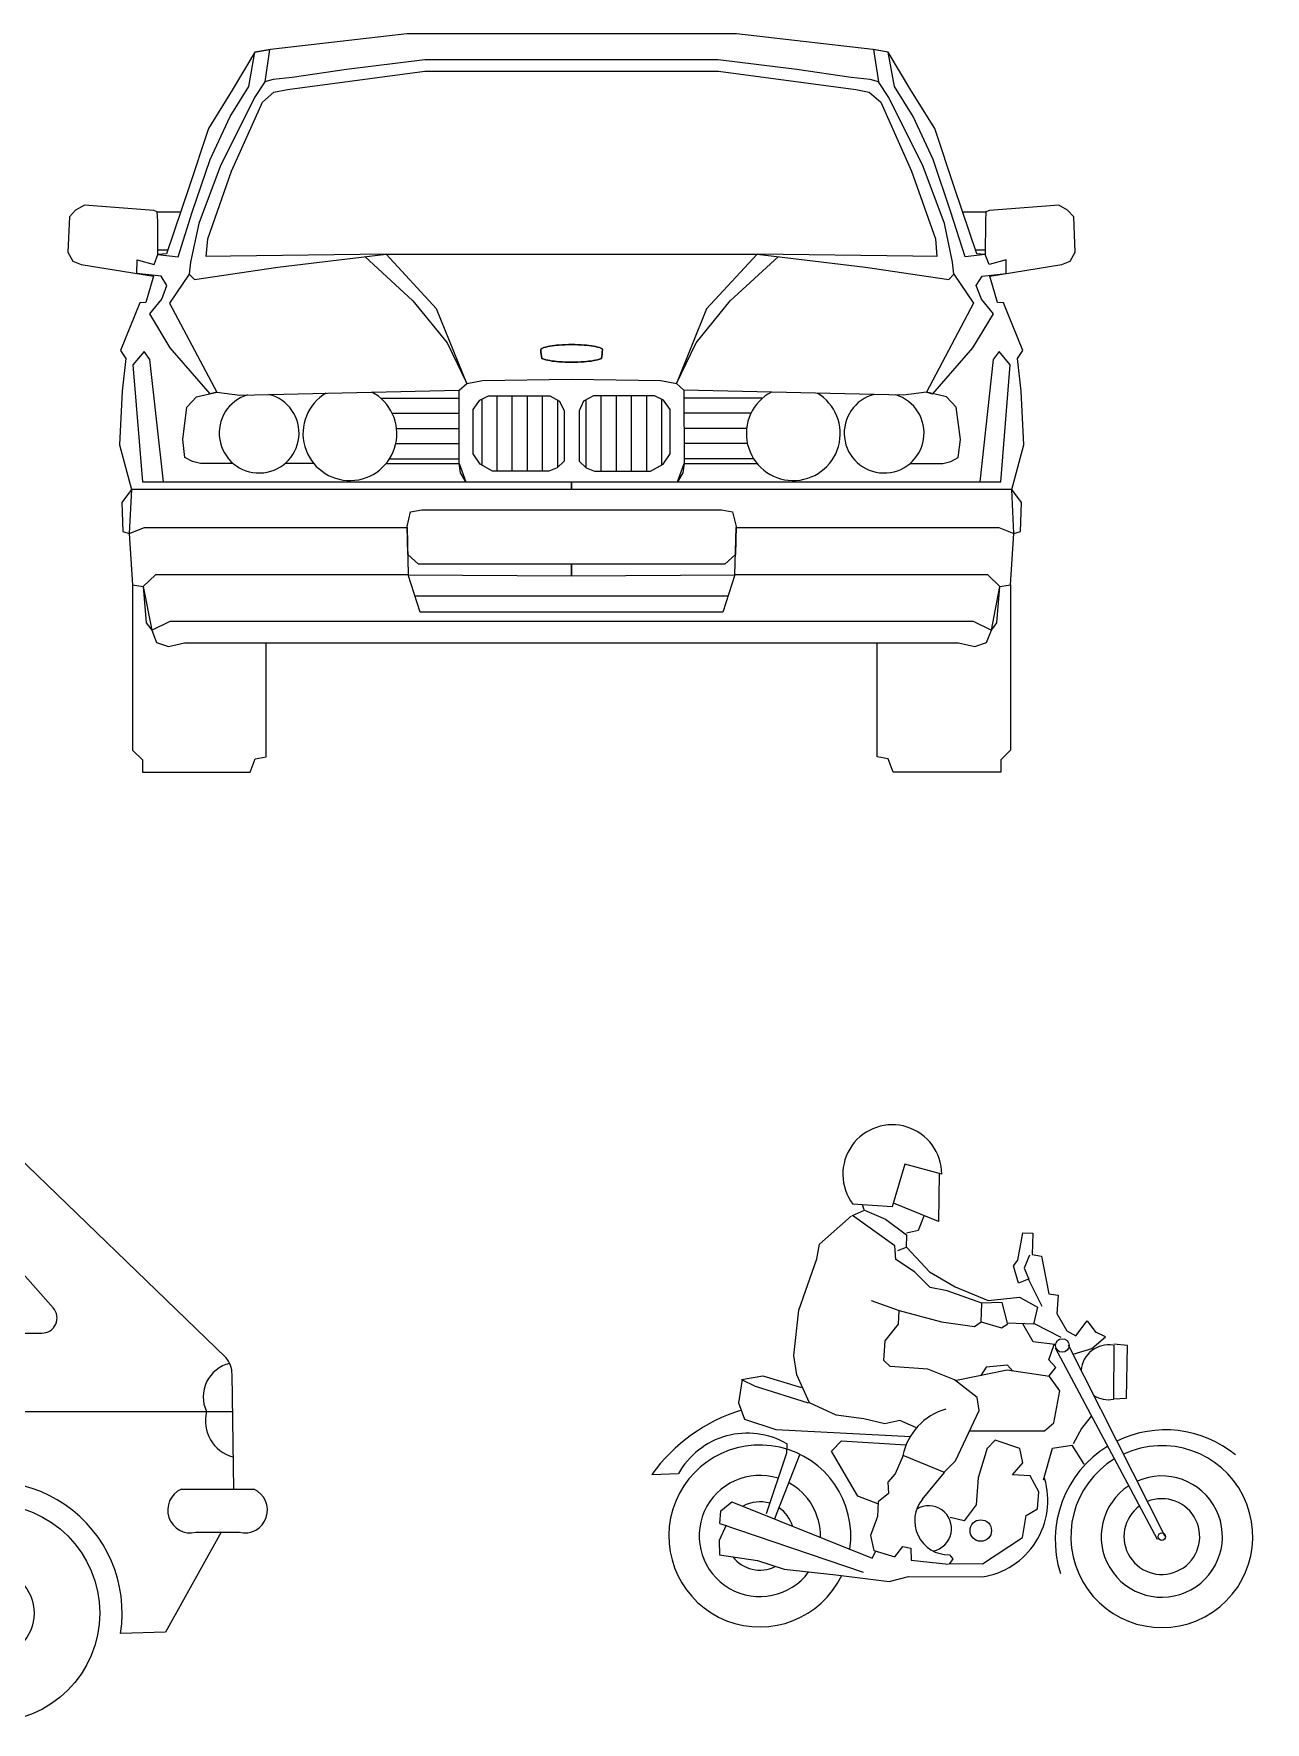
# Model space of a CAD drawing. Header units: millimetres. Extents: x 828494 to 5219521, y -272453 to 431064.
# Drawn here: x 2691219 to 2693656, y 209110 to 212452 of the extents above; entities that cross this region are included whole.
import ezdxf

# ---------------------------------------------------------------- set-up
doc = ezdxf.new("R2010")
doc.units = ezdxf.units.MM
doc.header["$LTSCALE"] = 5
doc.header["$MEASUREMENT"] = 0
doc.layers.add('Bike-Mobius', color=242, linetype='Continuous', lineweight=13)
doc.layers.add('Car-Mobius', color=22, linetype='Continuous', lineweight=5)

# ---------------------------------------------------------------- blocks, each defined once
blk = doc.blocks.new('CAR-4')
at = {"linetype": 'Continuous'}
for p, q in [((719, 1176.4), (309.3, 769)), ((719, 1176.4), (1799.4, 1176.4)), ((419.2, 791.4), (741.9, 1138.8)), ((506.9, 820.5), (802.7, 1138.8)), ((802.7, 1138.8), (1642.9, 1138.8)), ((1336.6, 1138.8), (1266, 771.4)), ((1378, 1138.8), (1307.5, 771.4)), ((1834.1, 1162.3), (2290, 721.7)), ((1948.6, 820), (1680.3, 1122)), ((-407.5, 667.1), (401.4, 782.1)), ((528.9, 770), (1926.2, 770)), ((2305.8, 461.2), (2302.6, 688.5)), ((-467.9, 614.8), (-407.5, 667.1)), ((-467.9, 614.8), (2303.7, 614.8)), ((415, 614.8), (418.4, 258.7)), ((1320.7, 614.8), (1324.6, 209.5)), ((2202.2, 461.2), (2345.5, 461.2)), ((-357.5, 378.6), (-357.5, 348.7)), ((2280.8, 375.9), (2170.5, 178)), ((2230.8, 375.9), (2317.2, 375.9)), ((418.4, 258.7), (1324.1, 258.7)), ((-379.5, 191.5), (-309.1, 191.5)), ((259.6, 198), (1565.2, 198)), ((2170.5, 178), (2081.9, 175.9))]:
    blk.add_line(p, q, dxfattribs=at)
for p, q in [((-387.5, 408.6), (-506.1, 408.6)), ((-387.5, 318.7), (-499.8, 318.7))]:
    blk.add_line(p, q)
for centre, radius in [((0, 215.9), 215.9), ((1824.8, 215.9), 215.9), ((0, 215.9), 86.1), ((1824.8, 215.9), 86.1)]:
    blk.add_circle(centre, radius, dxfattribs=at)
for centre, radius, start, end in [((701.5, 1135.8), 40.6, 4.2329, 63.3771), ((1799.4, 1126.4), 50, 45.9766, 90), ((1642.9, 1088.8), 50, 41.6165, 90), ((528.9, 800), 30, 137.1075, 270), ((1926.2, 800), 30, 270, 41.6165), ((397.2, 811.8), 30, 278.0884, 317.1075), ((493.9, 1080.1), 312, 252.7512, 276.4387), ((304.3, 690), 133.8, 325.8138, 42.7851), ((1216.4, 676.6), 121.3, 329.3408, 50.3519), ((2313.6, 643.8), 68.2, 103.4317, 205.1293), ((2252.6, 688.5), 50, 0, 41.6165), ((-10.8, 464.8), 481.1, 161.8356, 186.7025), ((2323.6, 596.4), 74, 165.6448, 254.9549), ((0, 215.9), 260.2, 356.0537, 175.2743), ((1824.8, 215.9), 260.2, 351.162, 183.9463), ((2220.4, 419.8), 45.2, 113.7807, 283.311), ((2327.3, 419.8), 45.2, 256.689, 66.2193), ((-506.1, 378.6), 30, 90, 167.8017), ((-387.5, 378.6), 30, 360, 90), ((-478.8, 372.7), 57.9, 167.8017, 248.7757), ((-387.5, 348.7), 30, 270, 0), ((-10.8, 464.8), 481.1, 197.6742, 211.2), ((-309.1, 241.5), 50, 270, 355.2743), ((-379.5, 241.5), 50, 211.2, 270)]:
    blk.add_arc(centre, radius, start, end, dxfattribs=at)
blk = doc.blocks.new('motr  bke')
for p, q in [((629.4108, 503.6522), (629.3905, 503.5836)), ((629.4698, 503.6363), (629.4108, 503.6522)), ((629.466, 503.6369), (629.4645, 503.56)), ((629.3905, 503.5836), (629.3273, 503.5882)), ((629.3453, 503.5787), (629.3429, 503.5871)), ((629.4645, 503.56), (629.3923, 503.5897)), ((629.2737, 503.5237), (629.3249, 503.5694)), ((629.3269, 503.5695), (629.3458, 503.5781)), ((629.3948, 503.521), (629.3269, 503.5695)), ((629.3458, 503.5781), (629.3795, 503.5639)), ((629.3795, 503.5639), (629.4134, 503.5387)), ((629.4324, 503.5462), (629.4417, 503.5694)), ((629.4134, 503.5387), (629.413, 503.5185)), ((629.4133, 503.5417), (629.4324, 503.5462)), ((629.592, 503.4983), (629.5998, 503.5419)), ((629.5998, 503.5419), (629.6159, 503.5413)), ((629.6159, 503.5413), (629.6149, 503.507)), ((629.2404, 503.4179), (629.2694, 503.5003)), ((629.2694, 503.5003), (629.2737, 503.5237)), ((629.3964, 503.4989), (629.3948, 503.521)), ((629.4262, 503.4795), (629.3964, 503.4989)), ((629.413, 503.5185), (629.399, 503.5131)), ((629.414, 503.5185), (629.4504, 503.4792)), ((629.5852, 503.489), (629.592, 503.4983)), ((629.6109, 503.5059), (629.6024, 503.4855)), ((629.6149, 503.507), (629.6301, 503.5044)), ((629.6301, 503.5044), (629.6418, 503.4443)), ((629.4511, 503.454), (629.4262, 503.4795)), ((629.4504, 503.4792), (629.4914, 503.4552)), ((629.593, 503.461), (629.5852, 503.489)), ((629.6024, 503.4855), (629.6099, 503.4676)), ((629.4784, 503.4488), (629.4511, 503.454)), ((629.5344, 503.4292), (629.4784, 503.4488)), ((629.4914, 503.4552), (629.5444, 503.4335)), ((629.6089, 503.4675), (629.593, 503.461)), ((629.6313, 503.4238), (629.6089, 503.4675)), ((629.6418, 503.4443), (629.657, 503.4417)), ((629.2324, 503.3451), (629.2404, 503.4179)), ((629.3569, 503.4333), (629.4017, 503.4174)), ((629.4003, 503.3952), (629.4017, 503.4174)), ((629.4017, 503.4174), (629.4697, 503.3991)), ((629.5333, 503.3989), (629.5344, 503.4292)), ((629.5667, 503.4301), (629.5334, 503.4291)), ((629.5444, 503.4335), (629.5946, 503.4389)), ((629.5756, 503.3971), (629.5667, 503.4301)), ((629.5946, 503.4389), (629.6233, 503.4226)), ((629.6233, 503.4226), (629.617, 503.3952)), ((629.657, 503.4417), (629.6548, 503.4124)), ((629.3789, 503.3684), (629.4003, 503.3952)), ((629.4697, 503.3991), (629.5224, 503.3915)), ((629.5224, 503.3915), (629.5333, 503.3989)), ((629.5333, 503.3989), (629.5658, 503.3897)), ((629.5658, 503.3897), (629.5757, 503.396)), ((629.617, 503.3952), (629.5756, 503.3971)), ((629.6168, 503.367), (629.5999, 503.3957)), ((629.618, 503.3962), (629.6609, 503.3743)), ((629.6548, 503.4124), (629.6707, 503.3846)), ((629.6851, 503.3769), (629.7035, 503.4006)), ((629.7035, 503.4006), (629.7172, 503.3819)), ((629.3767, 503.337), (629.3789, 503.3684)), ((629.6512, 503.3629), (629.6168, 503.367)), ((629.6418, 503.3384), (629.6502, 503.3629)), ((629.6707, 503.3846), (629.6851, 503.3769)), ((629.7108, 503.3565), (629.7325, 503.3752)), ((629.7325, 503.3752), (629.7161, 503.3829)), ((629.7682, 503.3611), (629.7459, 503.3635)), ((629.2373, 503.314), (629.2324, 503.3451)), ((629.3871, 503.3273), (629.3767, 503.337)), ((629.6532, 503.3257), (629.6418, 503.3384)), ((629.8162, 503.05), (629.6524, 503.3569)), ((629.8282, 503.0544), (629.6734, 503.3615)), ((629.6807, 503.347), (629.7108, 503.3565)), ((629.746, 503.3615), (629.7453, 503.2758)), ((629.7665, 503.2764), (629.7682, 503.3611)), ((629.1488, 503.3065), (629.1829, 503.3125)), ((629.1829, 503.3125), (629.2449, 503.294)), ((629.2577, 503.2692), (629.2373, 503.314)), ((629.4477, 503.3229), (629.3871, 503.3273)), ((629.4905, 503.306), (629.4477, 503.3229)), ((629.5747, 503.3214), (629.4936, 503.305)), ((629.5413, 503.3265), (629.5326, 503.3132)), ((629.5755, 503.3295), (629.5413, 503.3265)), ((629.6426, 503.3112), (629.5747, 503.3214)), ((629.5839, 503.3197), (629.5755, 503.3295)), ((629.6425, 503.3123), (629.6532, 503.3257)), ((629.6593, 503.2885), (629.6426, 503.3112)), ((629.1498, 503.3065), (629.1438, 503.269)), ((629.1488, 503.3065), (629.1703, 503.296)), ((629.1703, 503.296), (629.2557, 503.2691)), ((629.5266, 503.2778), (629.4905, 503.306)), ((629.6497, 503.2369), (629.6593, 503.2885)), ((629.1438, 503.269), (629.1536, 503.2431)), ((629.3006, 503.2492), (629.2577, 503.2692)), ((629.4921, 503.176), (629.5302, 503.2567)), ((629.5302, 503.2567), (629.5266, 503.2778)), ((629.7453, 503.2758), (629.7665, 503.2764)), ((629.1536, 503.2431), (629.2035, 503.2264)), ((629.3451, 503.2434), (629.3006, 503.2492)), ((629.3786, 503.2353), (629.3451, 503.2434)), ((629.4026, 503.241), (629.3786, 503.2353)), ((629.4281, 503.2296), (629.4026, 503.241)), ((629.6349, 503.2243), (629.6497, 503.2369)), ((629.6943, 503.228), (629.6809, 503.2035)), ((629.7099, 503.2476), (629.6943, 503.228)), ((629.2035, 503.2264), (629.4205, 503.2153)), ((629.2212, 503.2037), (629.2206, 503.1885)), ((629.2931, 503.1916), (629.3088, 503.2081)), ((629.3088, 503.2081), (629.4125, 503.2016)), ((629.5148, 503.224), (629.6349, 503.2243)), ((629.5557, 503.209), (629.542, 503.1955)), ((629.5954, 503.196), (629.5557, 503.209)), ((629.6478, 503.1965), (629.6789, 503.2014)), ((629.6789, 503.2014), (629.6979, 503.1707)), ((629.2206, 503.1885), (629.1881, 503.0909)), ((629.242, 503.1867), (629.2014, 503.0832)), ((629.3355, 503.1192), (629.2931, 503.1916)), ((629.4082, 503.1847), (629.3949, 503.1551)), ((629.4745, 503.1574), (629.4082, 503.1847)), ((629.4735, 503.1573), (629.4921, 503.176)), ((629.543, 503.1966), (629.5282, 503.1488)), ((629.5835, 503.1534), (629.6001, 503.173)), ((629.6001, 503.173), (629.5954, 503.196)), ((629.6331, 503.1457), (629.6478, 503.1965)), ((629.0048, 503.1543), (629.0474, 503.1555)), ((629.3949, 503.1551), (629.3832, 503.1417)), ((629.4384, 503.114), (629.4745, 503.1574)), ((629.4735, 503.1563), (629.4735, 503.1573)), ((629.5282, 503.1488), (629.5254, 503.1054)), ((629.6117, 503.1521), (629.5835, 503.1534)), ((629.6256, 503.1263), (629.6117, 503.1521)), ((629.3671, 503.107), (629.3355, 503.1192)), ((629.3847, 503.1236), (629.368, 503.11)), ((629.3832, 503.1417), (629.3847, 503.1236)), ((629.6233, 503.099), (629.6256, 503.1263)), ((629.1139, 503.0757), (629.1154, 503.0959)), ((629.1154, 503.0959), (629.1331, 503.1105)), ((629.1331, 503.1105), (629.3584, 503.02)), ((629.368, 503.11), (629.3666, 503.0868)), ((629.5254, 503.1054), (629.5059, 503.0796)), ((629.6055, 503.0885), (629.6233, 503.099)), ((629.1241, 503.0729), (629.1127, 503.0484)), ((629.1139, 503.0757), (629.3439, 502.9975)), ((629.3666, 503.0868), (629.3554, 503.0562)), ((629.5059, 503.0796), (629.4836, 503.085)), ((629.5994, 503.053), (629.6055, 503.0885)), ((629.1127, 503.0484), (629.1133, 503.0253)), ((629.3554, 503.0562), (629.3611, 503.0322)), ((629.3946, 503.0221), (629.4073, 503.0386)), ((629.4073, 503.0386), (629.4205, 503.0359)), ((629.5351, 503.0109), (629.5994, 503.053)), ((629.1133, 503.0253), (629.1741, 503.0159)), ((629.1741, 503.0159), (629.2168, 503.002)), ((629.3584, 503.02), (629.3642, 503.0313)), ((629.3611, 503.0322), (629.3946, 503.0221)), ((629.4205, 503.0359), (629.421, 503.0168)), ((629.421, 503.0168), (629.4807, 503.0104)), ((629.4816, 503.0114), (629.5351, 503.0109)), ((629.4875, 503.0186), (629.4817, 503.0104)), ((629.4825, 503.0254), (629.4875, 503.0186)), ((629.2168, 503.002), (629.2997, 502.9932)), ((629.2997, 502.9932), (629.3857, 502.9825)), ((629.3857, 502.9825), (629.4167, 502.9904)), ((629.4167, 502.9904), (629.5347, 502.9897))]:
    blk.add_line(p, q)
for centre, radius in [((629.6633, 503.3612), 0.0109), ((629.5326, 503.0642), 0.0172), ((629.8231, 503.0545), 0.00608)]:
    blk.add_circle(centre, radius)
for centre, radius, start, end in [((629.3905, 503.6361), 0.0793, 0.1458, 217.1694), ((629.7375, 503.3181), 0.044, 80.2634, 175.7926), ((629.7375, 503.3181), 0.044, 237.6977, 280.2853), ((629.2284, 502.9944), 0.2748, 106.9515, 144.424), ((629.5044, 503.1637), 0.0994, 106.1883, 167.8261), ((629.1779, 503.0555), 0.146, 351.7378, 334.2247), ((629.158, 503.0939), 0.1266, 60.0544, 150.8883), ((629.8289, 503.0489), 0.1769, 121.5615, 197.624), ((629.8231, 503.0545), 0.146, 121.3099, 114.9817), ((629.8289, 503.0489), 0.1769, 50.542, 116.1591), ((629.1779, 503.0555), 0.0973, 72.4436, 323.6468), ((629.5164, 503.1122), 0.1238, 278.4553, 16.6935), ((629.8231, 503.0545), 0.0973, 122.9193, 114.0995), ((629.1779, 503.0555), 0.0973, 358.7972, 61.6262), ((629.1779, 503.0555), 0.0548, 73.1188, 119.2584), ((629.1779, 503.0555), 0.0548, 16.9955, 56.1314), ((629.481, 503.0798), 0.0545, 139.7525, 271.5377), ((629.4489, 503.0673), 0.0367, 281.4876, 121.3542), ((629.8231, 503.0545), 0.0608, 125.8267, 112.5098), ((629.1779, 503.0555), 0.0548, 217.7267, 296.7775)]:
    blk.add_arc(centre, radius, start, end)

msp = doc.modelspace()

# ---------------------------------------------------------------- linework, layer by layer
at = {"layer": 'Car-Mobius'}
for p, q in [((2691483.8, 212023.7), (2691464.5, 212023.7)), ((2693101.9, 212023.7), (2693082.6, 212023.7)), ((2691905.1, 211730.8), (2692060.9, 211730.8)), ((2692105.2, 211728.5), (2692105.2, 211598)), ((2692135.2, 211734.9), (2692135.2, 211585.8)), ((2692165.2, 211734.9), (2692165.2, 211585.8)), ((2692195.2, 211734.9), (2692195.2, 211585.8)), ((2692225.2, 211734.9), (2692225.2, 211585.8)), ((2692255.2, 211726.9), (2692255.2, 211593.4)), ((2692311.2, 211726.9), (2692311.2, 211593.4)), ((2692341.2, 211734.9), (2692341.2, 211585.8)), ((2692371.2, 211734.9), (2692371.2, 211585.8)), ((2692401.2, 211734.9), (2692401.2, 211585.8)), ((2692431.2, 211734.9), (2692431.2, 211585.8)), ((2692461.2, 211728.5), (2692461.2, 211598)), ((2692661.3, 211730.8), (2692505.5, 211730.8)), ((2691928.1, 211700.8), (2692060.9, 211700.8)), ((2691936.8, 211670.8), (2692060.8, 211670.8)), ((2692638.2, 211700.8), (2692505.5, 211700.8)), ((2692629.6, 211670.8), (2692505.6, 211670.8)), ((2691935.3, 211640.8), (2692060.8, 211640.8)), ((2692631.1, 211640.8), (2692505.6, 211640.8)), ((2691923, 211610.8), (2692060.7, 211610.8)), ((2692643.4, 211610.8), (2692505.6, 211610.8)), ((2691973.5, 211339.1), (2692592.9, 211339.1))]:
    msp.add_line(p, q, dxfattribs=at)
for points in [[(2692283.2, 211246.3), (2693049, 211246.3), (2693081.1, 211239), (2693104.5, 211247.1), (2693114.2, 211271.2), (2693124.9, 211285.9), (2693130.7, 211358.2), (2693152, 211361.5), (2693158.5, 211462.9), (2693171.5, 211466.8), (2693173.6, 211524.3), (2693154.1, 211549.6), (2693178.2, 211638.2), (2693172.6, 211744.2), (2693165.4, 211809.2), (2693176.1, 211824.8), (2693137.6, 211919.5), (2693125.9, 211920), (2693110.7, 211972.3), (2693253.5, 211995.4), (2693270, 212002), (2693280, 212019.7), (2693276.8, 212089.7), (2693264.6, 212102.5), (2693247.1, 212112.5), (2693110.1, 212102), (2693103.2, 212099.1), (2693102.3, 212081), (2693101.8, 212015), (2693085.2, 212016), (2693041, 212146.6), (2693001.9, 212264.3), (2692954.7, 212340), (2692909.8, 212415.1), (2692879.1, 212420.6), (2692609.3, 212451.7), (2692283.2, 212451.7), (2691957.1, 212451.7), (2691687.2, 212420.6), (2691656.6, 212415.1), (2691611.6, 212340), (2691564.5, 212264.3), (2691525.4, 212146.6), (2691481.2, 212016), (2691464.5, 212015), (2691464.1, 212081), (2691463.1, 212099.1), (2691456.3, 212102), (2691319.2, 212112.5), (2691301.7, 212102.5), (2691289.5, 212089.7), (2691286.3, 212019.7), (2691296.4, 212002), (2691312.8, 211995.4), (2691455.7, 211972.3), (2691440.5, 211920), (2691428.8, 211919.5), (2691390.3, 211824.8), (2691401, 211809.2), (2691393.7, 211744.2), (2691388.2, 211638.2), (2691412.3, 211549.6), (2691392.8, 211524.3), (2691394.9, 211466.8), (2691407.8, 211462.9), (2691414.3, 211361.5), (2691435.6, 211358.2), (2691441.5, 211285.9), (2691452.2, 211271.2), (2691461.9, 211247.1), (2691485.3, 211239), (2691517.4, 211246.3)], [(2692283.2, 212400.3), (2691993, 212400.3), (2691837.4, 212380.7), (2691730.2, 212365.4), (2691692.6, 212361.4), (2691675.9, 212356.3), (2691655.7, 212325.7), (2691587.5, 212188.8), (2691545.2, 212076.2), (2691529.3, 211999.5), (2691526.5, 211976), (2691536.8, 211965.2), (2691701.8, 211989.5), (2691916.1, 212015.8), (2692283.2, 212015.8), (2692650.3, 212015.8), (2692864.5, 211989.5), (2693029.6, 211965.2), (2693039.8, 211976), (2693037.1, 211999.5), (2693021.2, 212076.2), (2692978.9, 212188.8), (2692910.7, 212325.7), (2692890.5, 212356.3), (2692873.7, 212361.4), (2692836.2, 212365.4), (2692729, 212380.7), (2692573.4, 212400.3)], [(2692214, 211734.9), (2692240, 211734.9), (2692259.4, 211724.7), (2692268.2, 211705.2), (2692268.2, 211605.9), (2692254.3, 211592.6), (2692237.8, 211585.8), (2692126.9, 211585.8), (2692102.3, 211599.7), (2692088.5, 211620.7), (2692088.5, 211708.2), (2692101.4, 211726.7), (2692119, 211734.9)], [(2692352.4, 211734.9), (2692326.4, 211734.9), (2692306.9, 211724.7), (2692298.2, 211705.2), (2692298.2, 211605.9), (2692312.1, 211592.6), (2692328.6, 211585.8), (2692439.5, 211585.8), (2692464.1, 211599.7), (2692477.9, 211620.7), (2692477.9, 211708.2), (2692464.9, 211726.7), (2692447.3, 211734.9)], [(2692283.2, 211289.2), (2693077.7, 211289.2), (2693114.2, 211271.2), (2693130.7, 211358.2), (2693106.6, 211381.1), (2692606.5, 211381.1), (2692582.6, 211307.3), (2692283.2, 211307.3), (2691983.8, 211307.3), (2691959.9, 211381.1), (2691459.8, 211381.1), (2691435.6, 211358.2), (2691452.2, 211271.2), (2691488.6, 211289.2)]]:
    msp.add_lwpolyline(points, close=True, dxfattribs=at)
for points in [[(2691568.1, 211739.2), (2691488.9, 211830.5), (2691448.2, 211897.6), (2691472, 211926.7), (2691482.4, 211953.6), (2691470.9, 211971.9), (2691423, 211977.6), (2691423.2, 212004.2), (2691457.1, 211995), (2691464.5, 212015), (2691504.6, 212010.4), (2691532.5, 212098.7), (2691567.9, 212203.2), (2691607.5, 212288.2), (2691644.3, 212347.4), (2691656.6, 212415.1), (2691685.5, 212420.3), (2691675.9, 212356.3)], [(2692998.2, 211739.2), (2693077.5, 211830.5), (2693118.2, 211897.6), (2693094.4, 211926.7), (2693084, 211953.6), (2693095.4, 211971.9), (2693143.3, 211977.6), (2693143.1, 212004.2), (2693109.3, 211995), (2693101.8, 212015), (2693061.7, 212010.4), (2693033.9, 212098.7), (2692998.5, 212203.2), (2692958.8, 212288.2), (2692922, 212347.4), (2692909.8, 212415.1), (2692880.9, 212420.3), (2692890.5, 212356.3)], [(2691873.7, 212010.6), (2691969.2, 211923.5), (2692037, 211839.9), (2692075.9, 211759.3), (2692015.9, 211907.1), (2691916.1, 212015.8), (2691607.9, 212011.3), (2691560.1, 212011.2), (2691563, 212045.8), (2691610.3, 212179.9), (2691671.3, 212316.2), (2691694.2, 212336.4), (2691720.7, 212341.3), (2691992.6, 212377.6), (2692283.2, 212377.6), (2692573.7, 212377.6), (2692845.7, 212341.3), (2692872.2, 212336.4), (2692895.1, 212316.2), (2692956.1, 212179.9), (2693003.4, 212045.8), (2693006.2, 212011.2), (2692958.5, 212011.3), (2692650.3, 212015.8), (2692550.4, 211907.1), (2692490.5, 211759.3), (2692529.4, 211839.9), (2692597.2, 211923.5), (2692692.7, 212010.6)], [(2691509.2, 212098.7), (2691463.2, 212098.7)], [(2693103.2, 212098.7), (2693057.2, 212098.7)], [(2691526.5, 211976), (2691487.6, 211918.8), (2691580.9, 211742.2), (2691568.1, 211739.2)], [(2693039.8, 211976), (2693078.8, 211918.8), (2692985.5, 211742.2), (2692998.2, 211739.2)], [(2691475.3, 211565.1), (2691448.7, 211807.4), (2691437.4, 211823), (2691415.1, 211796.4), (2691434, 211565.1), (2692283.2, 211565.1), (2692283.2, 211549.6), (2691412.3, 211549.6), (2691407.8, 211462.9), (2691437.9, 211474.4), (2691957.7, 211474.4), (2691959.9, 211381.1), (2692283.2, 211379.1), (2692283.2, 211402.3), (2691979.9, 211402.3), (2691959, 211420.9), (2691957.6, 211476.4), (2691964.5, 211505.4), (2691986.9, 211509.8), (2692283.2, 211509.8), (2692579.5, 211509.8), (2692601.8, 211505.4), (2692608.7, 211476.4), (2692607.4, 211420.9), (2692586.5, 211402.3), (2692283.2, 211402.3), (2692283.2, 211379.1), (2692606.5, 211381.1), (2692608.7, 211474.4), (2693128.5, 211474.4), (2693158.5, 211462.9), (2693154.1, 211549.6), (2692283.2, 211549.6), (2692283.2, 211565.1), (2693132.3, 211565.1), (2693151.3, 211796.4), (2693129, 211823), (2693117.7, 211807.4), (2693091.1, 211565.1)], [(2691613.6, 211601.4), (2691548.8, 211601.4), (2691533, 211605.3), (2691517.9, 211613.4), (2691513.9, 211648.8), (2691521.9, 211712.6), (2691541, 211732.9), (2691580.9, 211742.2), (2691626.5, 211736.8), (2692060.9, 211746.4)], [(2691916.1, 211601.4), (2692060.7, 211601.4), (2692073.7, 211565.1), (2692063, 211582.7), (2692060.7, 211601.4), (2692060.9, 211746.4), (2692075.9, 211759.3), (2692106.6, 211765.4), (2692283.2, 211768.2), (2692459.8, 211765.4), (2692490.5, 211759.3), (2692505.5, 211746.4), (2692505.6, 211601.4), (2692503.4, 211582.7), (2692492.7, 211565.1), (2692505.6, 211601.4), (2692650.2, 211601.4)], [(2692952.8, 211601.4), (2693017.5, 211601.4), (2693033.4, 211605.3), (2693048.4, 211613.4), (2693052.5, 211648.8), (2693044.5, 211712.6), (2693025.3, 211732.9), (2692985.5, 211742.2), (2692939.8, 211736.8), (2692505.5, 211746.4)], [(2691772.9, 211601.4), (2691716, 211601.4)], [(2691414.3, 211361.5), (2691414.3, 211034.2), (2691433.7, 211014.8), (2691433.7, 210990.5), (2691646.8, 210990.5), (2691656.8, 211017), (2691678.8, 211021), (2691678.8, 211246.3)], [(2693152, 211361.5), (2693152, 211034.2), (2693132.7, 211014.8), (2693132.7, 210990.5), (2692919.5, 210990.5), (2692909.5, 211017), (2692887.6, 211021), (2692887.6, 211246.3)]]:
    msp.add_lwpolyline(points, dxfattribs=at)
for points in [[(2692283.2, 211801.8, -0.017366), (2692258.1, 211802.7, -0.024241), (2692240.2, 211804.8, -0.054759), (2692224.2, 211809.4, -0.057905), (2692222.4, 211826.4, -0.30539), (2692224.2, 211829.1, -0.054759), (2692240.2, 211833.6, -0.024241), (2692258.1, 211835.7, -0.017366), (2692283.2, 211836.6, -0.017366), (2692308.3, 211835.7, -0.024241), (2692326.2, 211833.6, -0.054759), (2692342.1, 211829.1, -0.30539), (2692344, 211826.4, -0.057905), (2692342.1, 211809.4, -0.054759), (2692326.2, 211804.8, -0.024241), (2692308.3, 211802.7, -0.017366)], [(2692283.2, 211801.8, 0.017366), (2692308.3, 211802.7, 0.024241), (2692326.2, 211804.8, 0.054759), (2692342.1, 211809.4, 0.057905), (2692344, 211826.4, 0.30539), (2692342.1, 211829.1, 0.054759), (2692326.2, 211833.6, 0.024241), (2692308.3, 211835.7, 0.017366), (2692283.2, 211836.6, 0.017366), (2692258.1, 211835.7, 0.024241), (2692240.2, 211833.6, 0.054759), (2692224.2, 211829.1, 0.30539), (2692222.4, 211826.4, 0.057905), (2692224.2, 211809.4, 0.054759), (2692240.2, 211804.8, 0.024241), (2692258.1, 211802.7, 0.017366)]]:
    msp.add_lwpolyline(points, format="xyb", close=True, dxfattribs=at)
for centre, radius, start, end in [((2691664.8, 211661.5), 79, 106.8402, 75.6823), ((2691844.5, 211660.5), 92.9, 120.3284, 62.1941), ((2692721.9, 211660.5), 92.9, 117.8059, 59.6716), ((2692901.6, 211661.5), 79, 104.3177, 73.1598)]:
    msp.add_arc(centre, radius, start, end, dxfattribs=at)

# ---------------------------------------------------------------- block references
at = {"layer": 'Bike-Mobius', "xscale": 1233.12402453646, "yscale": 1233.124024508986, "zscale": 1233.124024509413}
msp.add_blockref('motr  bke', (1916801.2, -410850.8), dxfattribs=at)
at = {"layer": 'Car-Mobius'}
msp.add_blockref('CAR-4', (2689308.7, 209110.4), dxfattribs=at)

doc.saveas('drawing.dxf')
